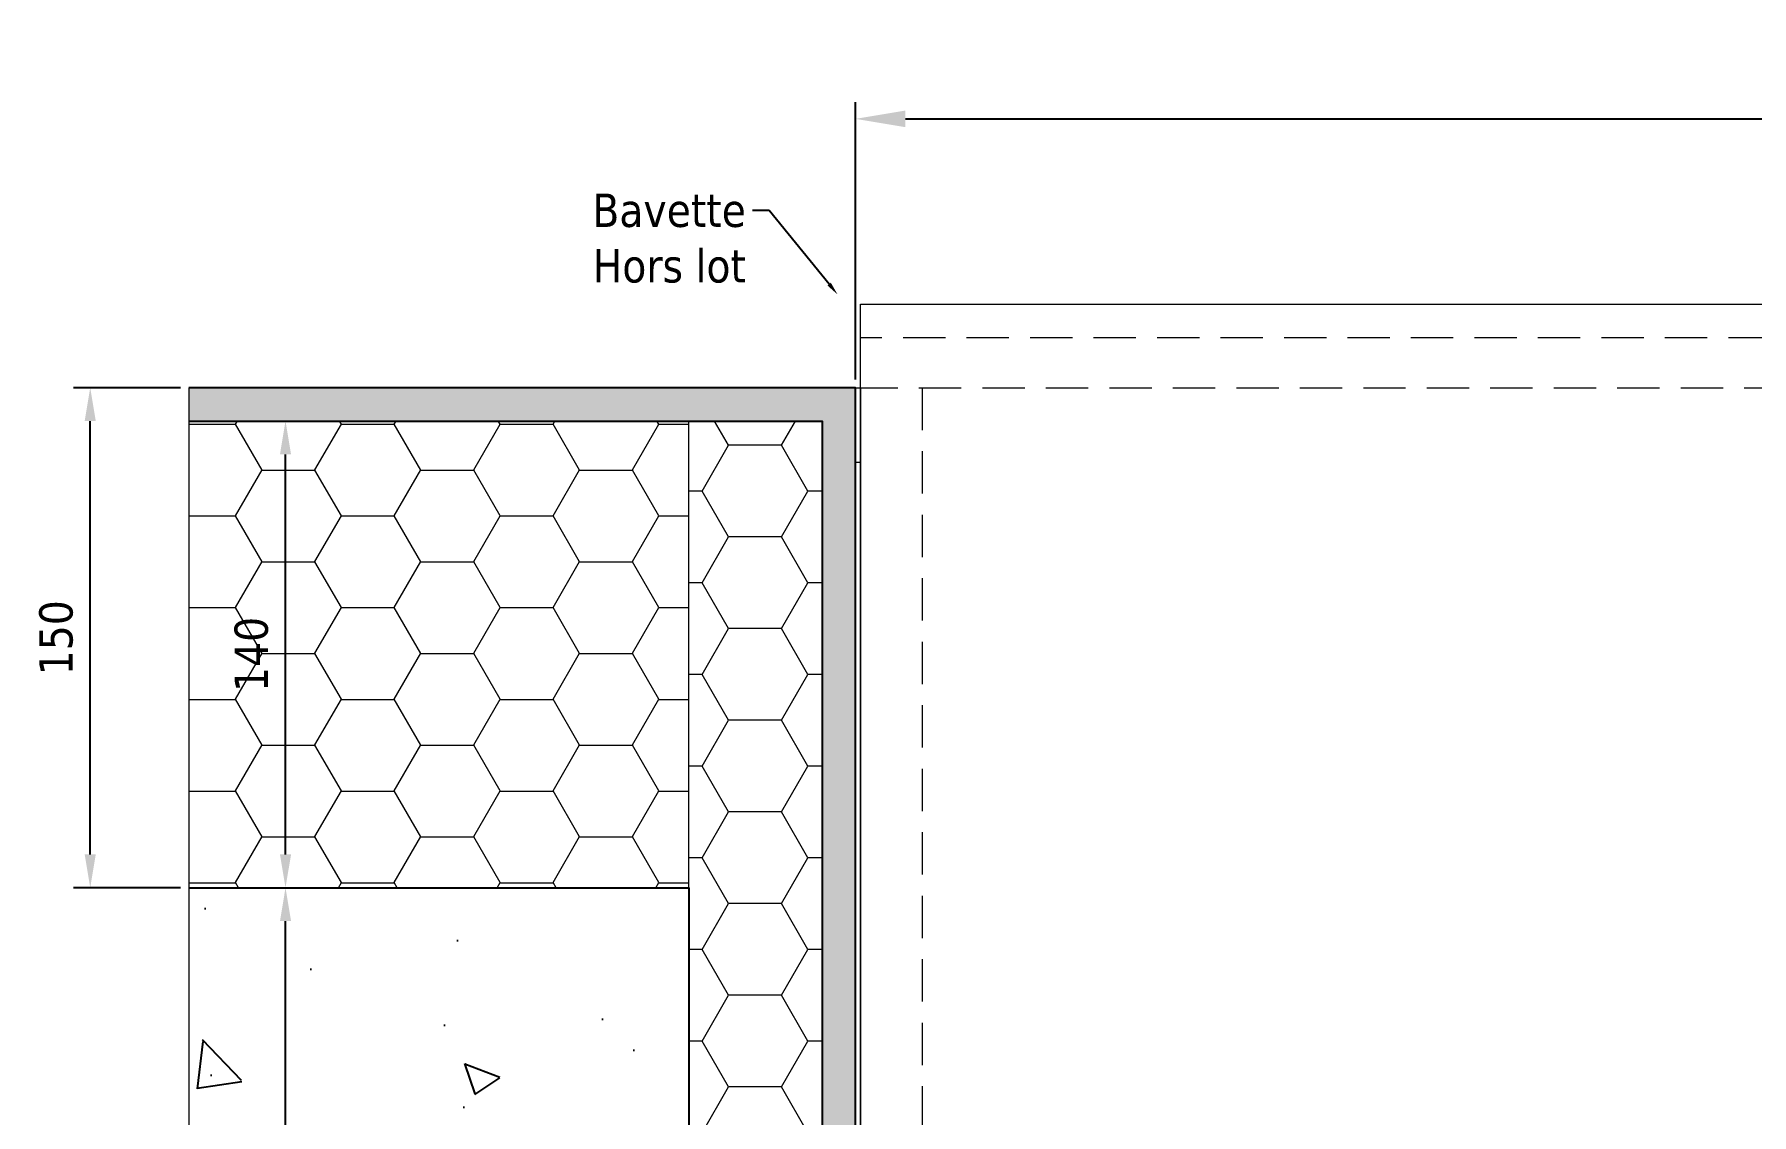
# Model space of a CAD drawing. Header units: millimetres. Extents: x -20000 to 230000, y -17405 to 24510.
# Drawn here: x 22954 to 23469, y -14740 to -14416 of the extents above; entities that cross this region are included whole.
import ezdxf
from ezdxf import colors
from ezdxf.entities.mleader import LeaderData, LeaderLine
from ezdxf.math import Vec2, Vec3

# ---------------------------------------------------------------- set-up
doc = ezdxf.new("R2010")
doc.units = ezdxf.units.MM
doc.header["$PDMODE"] = 35
doc.header["$PDSIZE"] = 0.5
doc.linetypes.add('CACHE', pattern=[9.525, 6.35, -3.175])
doc.layers.get('0').update_dxf_attribs({"lineweight": 13})
doc.layers.get('Defpoints').update_dxf_attribs({"true_color": 0xc2a584})
doc.layers.add('0 - Invisible', color=43, linetype='Continuous', lineweight=0, plot=False)
for name, color, linetype, lineweight in [('1 - Aluminium', 150, 'Continuous', 13), ('1 - BETON', 251, 'Continuous', 25), ('1 - Cotation', 32, 'Continuous', 13), ('1 - INTERROMPU', 253, 'CACHE', 13), ('1 - Isolant', 132, 'Continuous', 13), ('1 - Texte', 7, 'Continuous', 13)]:
    doc.layers.add(name, color=color, linetype=linetype, lineweight=lineweight)
doc.styles.add('Texte Poralu', font='tahomabd.ttf')
doc.dimstyles.new('100 - 1000', dxfattribs={"dimtxt": 15, "dimasz": 15, "dimexe": 5, "dimexo": 2.5, "dimgap": 8, "dimtad": 1, "dimdec": 1, "dimtxsty": 'Texte Poralu', "dimcen": 10, "dimazin": 0, "dimtfac": 1, "dimtdec": 1, "dimtmove": 0, "dimatfit": 3, "dimfxl": 1, "dimarcsym": 0})
doc.dimstyles.new('30 - 1000', dxfattribs={"dimtxt": 10, "dimasz": 10, "dimexe": 5, "dimexo": 2.5, "dimgap": 5, "dimtad": 1, "dimdec": 1, "dimtxsty": 'Texte Poralu', "dimcen": 5, "dimazin": 0, "dimtfac": 1, "dimtdec": 1, "dimtmove": 0, "dimatfit": 3, "dimfxl": 1, "dimarcsym": 0})

# ---------------------------------------------------------------- blocks, each defined once
blk = doc.blocks.new('*U527')
at = {"layer": '1 - Isolant'}
h = blk.add_hatch(dxfattribs=at)
h.set_pattern_fill('HONEY', color=256, scale=5, style=0)
h.set_pattern_definition([(0, (-100, 40), (23.8125, 13.7482), [15.875, -31.75]), (120, (-100, 40), (-23.8125, 13.7482), [15.875, -31.75]), (60, (-100, 40), (5e-08, 27.4963), [-31.75, 15.875])])
h.paths.add_polyline_path([(-150, 140), (-150, 0), (0, 0), (0, 140)])
at = {"layer": '0 - Invisible'}
blk.add_lwpolyline([(-150, 140), (-150, 0)], dxfattribs=at)
at = {"layer": '1 - Isolant'}
blk.add_lwpolyline([(-150, 0), (0, 0), (0, 140), (-150, 140)], dxfattribs=at)
blk = doc.blocks.new('*U790')
at = {"layer": '1 - Isolant'}
h = blk.add_hatch(dxfattribs=at)
h.set_pattern_fill('HONEY', color=256, scale=5, style=0)
h.set_pattern_definition([(0, (87, -310), (23.8125, 13.74815), [15.875, -31.75]), (120, (87, -310), (-23.8125, 13.74815), [15.875, -31.75]), (60, (87, -310), (5e-08, 27.4963), [-31.75, 15.875])])
h.paths.add_polyline_path([(-40, 0), (-40, -305), (-8, -305), (0, -305), (0, 0)])
at = {"layer": '0 - Invisible'}
blk.add_line((0, 0), (-40, 0), dxfattribs=at)
at = {"layer": '1 - Isolant'}
blk.add_lwpolyline([(-40, 0), (-40, -305), (-8, -305), (-8, -305), (0, -305), (0, 0)], dxfattribs=at)
blk = doc.blocks.new('*U708')
at = {"layer": '1 - Aluminium'}
blk.add_line((-300, 277.61), (-298.5, 277.61), dxfattribs=at)
at = {"layer": '1 - Aluminium', "linetype": 'CACHE', "ltscale": 2}
blk.add_lwpolyline([(-298.5, 325), (298.5, 325), (298.5, 315), (-298.5, 315)], close=True, dxfattribs=at)
at = {"layer": '1 - Aluminium', "linetype": 'ByBlock', "ltscale": 2}
for points in [[(-298.5, 60), (-298.5, 325), (298.5, 325), (298.5, 60)], [(-300, 60), (-300, 300), (-298.5, 300), (-298.5, 60)]]:
    blk.add_lwpolyline(points, dxfattribs=at)
at = {"layer": '1 - Aluminium', "linetype": 'CACHE', "ltscale": 2}
blk.add_lwpolyline([(-300, 300), (-280, 300), (-280, 60)], dxfattribs=at)
blk = doc.blocks.new('*D553')
at = {"layer": '1 - Cotation', "color": 0, "lineweight": -2, "transparency": 16777216}
for p, q in [((23200, -14519.57), (23200, -14436.44)), ((23800, -14519.57), (23800, -14436.44)), ((23215, -14441.44), (23785, -14441.44))]:
    blk.add_line(p, q, dxfattribs=at)
at = {"layer": '1 - Cotation', "color": 0, "transparency": 16777216}
for points in [[(23215, -14438.94), (23215, -14443.94), (23200, -14441.44)], [(23785, -14438.94), (23785, -14443.94), (23800, -14441.44)]]:
    blk.add_solid(points, dxfattribs=at)
at = {"layer": 'Defpoints', "color": 0, "transparency": 16777216}
for p in [(23800, -14441.44), (23200, -14522.07), (23800, -14522.07)]:
    blk.add_point(p, dxfattribs=at)
at = {"layer": '1 - Cotation', "color": 0, "transparency": 16777216, "insert": (23500, -14425.94), "char_height": 15, "attachment_point": 5, "style": 'Texte Poralu'}
blk.add_mtext('L', dxfattribs=at)
blk = doc.blocks.new('*U522')
at = {"layer": '1 - BETON'}
h = blk.add_hatch(dxfattribs=at)
h.set_pattern_fill('CONCRETE', color=256, scale=15, style=0, pattern_type=2)
h.set_pattern_definition([(50, (-50, -25), (107.59, -9.413), [11.25, -123.75]), (355, (-50, -25), (-20.813, 112.83), [9, -99]), (100.45, (-41.03, -25.78), (86.776, 103.416), [9.56, -105.17]), (46.184, (-50, 5), (160.086, -24.83), [16.875, -185.625]), (96.636, (-36.66, 2.93), (140.2, 146.12), [14.34, -157.76]), (351.184, (-50, 5), (140.2, 146.12), [13.5, -148.5]), (21, (-35, -2.5), (89.536, -60.393), [11.25, -123.75]), (326, (-35, -2.5), (36.497, 108.773), [9, -99]), (71.45, (-27.54, -7.53), (126.033, 48.38), [9.56, -105.17]), (37.5, (-50, -25), (1.824, 49.934), [0, -97.8, 0, -100.5, 0, -99.375]), (7.5, (-50, -25), (39.46, 59.162), [0, -57.3, 0, -95.55, 0, -37.875]), (327.5, (-83.45, -25), (80.0734, -3.383), [0, -37.5, 0, -117, 0, -155.25]), (317.5, (-98.45, -25), (87.478, 15.016), [0, -48.75, 0, -77.7, 0, -110.25])])
h.paths.add_polyline_path([(150, 180), (0, 180), (0, 15), (40, 15), (40, 0), (150, 0)])
at = {"layer": '0 - Invisible'}
blk.add_lwpolyline([(150, 180), (150, 0)], dxfattribs=at)
at = {"layer": '1 - BETON'}
blk.add_lwpolyline([(150, 180), (0, 180), (0, 15), (40, 15), (40, 0), (150, 0)], dxfattribs=at)
blk = doc.blocks.new('*D555')
at = {"layer": 'Defpoints', "color": 0, "lineweight": -2, "transparency": 16777216}
for p, q in [((23002.5, -14672.07), (23034, -14672.07)), ((23029, -14842.07), (23029, -14682.07)), ((23002.5, -14852.07), (23034, -14852.07))]:
    blk.add_line(p, q, dxfattribs=at)
at = {"layer": 'Defpoints', "color": 0, "transparency": 16777216}
for p in [(23000, -14672.07), (23029, -14672.07), (23000, -14852.07)]:
    blk.add_point(p, dxfattribs=at)
for points in [[(23027.34, -14682.07), (23030.67, -14682.07), (23029, -14672.07)], [(23027.34, -14842.07), (23030.67, -14842.07), (23029, -14852.07)]]:
    blk.add_solid(points, dxfattribs=at)
at = {"layer": 'Defpoints', "color": 0, "transparency": 16777216, "insert": (23018.78, -14762.07), "char_height": 10, "attachment_point": 5, "rotation": 90, "style": 'Texte Poralu'}
blk.add_mtext('180', dxfattribs=at)
blk = doc.blocks.new('*U791')
at = {"layer": '1 - BETON'}
h = blk.add_hatch(dxfattribs=at)
h.set_pattern_fill('AR-SAND', color=256, scale=0.1)
h.set_pattern_definition([(37.5, (10, -105), (-0.160003, 4.89413), [0, -3.8608, 0, -4.318, 0, -4.1275]), (7.5, (10, -105), (4.49523, 7.16825), [0, -2.0828, 0, -3.4798, 0, -1.3335]), (327.5, (6.876, -105), (7.909924, 0.01437), [0, -1.27, 0, -4.572, 0, -5.969]), (317.5, (6.876, -105), (7.63556, 2.2293), [0, -0.635, 0, -2.9972, 0, -3.429])])
h.paths.add_polyline_path([(-190, 10), (-190, 0), (0, 0), (0, -305), (10, -305), (10, 10)])
at = {"layer": '0 - Invisible'}
blk.add_lwpolyline([(-190, 10), (-190, 0)], dxfattribs=at)
at = {"layer": '1 - BETON'}
blk.add_lwpolyline([(-190, 0), (0, 0), (0, -305), (10, -305), (10, 10), (-190, 10)], dxfattribs=at)
blk = doc.blocks.new('*D547')
at = {"layer": 'Defpoints', "color": 0, "lineweight": -2, "transparency": 16777216}
for p, q in [((23002.5, -14532.07), (23034, -14532.07)), ((23029, -14662.07), (23029, -14542.07)), ((23002.5, -14672.07), (23034, -14672.07))]:
    blk.add_line(p, q, dxfattribs=at)
at = {"layer": 'Defpoints', "color": 0, "transparency": 16777216}
for p in [(23000, -14532.07), (23029, -14532.07), (23000, -14672.07)]:
    blk.add_point(p, dxfattribs=at)
for points in [[(23027.34, -14542.07), (23030.67, -14542.07), (23029, -14532.07)], [(23027.34, -14662.07), (23030.67, -14662.07), (23029, -14672.07)]]:
    blk.add_solid(points, dxfattribs=at)
at = {"layer": 'Defpoints', "color": 0, "transparency": 16777216, "insert": (23018.8, -14602.07), "char_height": 10, "attachment_point": 5, "rotation": 90, "style": 'Texte Poralu'}
blk.add_mtext('140', dxfattribs=at)
blk = doc.blocks.new('*D578')
at = {"layer": '1 - Cotation', "color": 0, "lineweight": -2, "transparency": 16777216}
for p, q in [((22997.5, -14522.07), (22965.41, -14522.07)), ((22970.41, -14662.07), (22970.41, -14532.07)), ((22997.5, -14672.07), (22965.41, -14672.07))]:
    blk.add_line(p, q, dxfattribs=at)
at = {"layer": '1 - Cotation', "color": 0, "transparency": 16777216}
for points in [[(22968.74, -14532.07), (22972.07, -14532.07), (22970.41, -14522.07)], [(22968.74, -14662.07), (22972.07, -14662.07), (22970.41, -14672.07)]]:
    blk.add_solid(points, dxfattribs=at)
at = {"layer": 'Defpoints', "color": 0, "transparency": 16777216}
for p in [(22970.41, -14522.07), (23000, -14522.07), (23000, -14672.07)]:
    blk.add_point(p, dxfattribs=at)
at = {"layer": '1 - Cotation', "color": 0, "transparency": 16777216, "insert": (22960.2, -14597.07), "char_height": 10, "attachment_point": 5, "rotation": 90, "style": 'Texte Poralu'}
blk.add_mtext('150', dxfattribs=at)

msp = doc.modelspace()

# ---------------------------------------------------------------- linework, layer by layer
at = {"layer": '1 - INTERROMPU', "ltscale": 2}
msp.add_line((23200, -14522.07), (23800, -14522.07), dxfattribs=at)

# ---------------------------------------------------------------- block references
msp.add_blockref('*U708', (23500, -14822.07))
for name, p, rotation in [('*U791', (23190, -14532.07), 359.999945520069), ('*U527', (23150, -14672.07), 4.014127135292396e-05)]:
    msp.add_blockref(name, p, dxfattribs=dict(rotation=rotation))
at = {"xscale": -1}
for name, p in [('*U790', (23150, -14532.07)), ('*U522', (23150, -14852.07))]:
    msp.add_blockref(name, p, dxfattribs=at)

# ---------------------------------------------------------------- dimensions: what is measured, and where the dimension line sits
at = {"layer": '1 - Cotation'}
dim = msp.add_linear_dim(base=(23800, -14441.44), p1=(23200, -14522.07), p2=(23800, -14522.07), text='L', dimstyle='100 - 1000', dxfattribs=at)
dim.commit()
dim.dimension.update_dxf_attribs({"geometry": '*D553', "text_midpoint": (23500, -14425.94)})
dim = msp.add_linear_dim(base=(22970.41, -14522.07), p1=(23000, -14672.07), p2=(23000, -14522.07), angle=90, dimstyle='30 - 1000', dxfattribs=at)
dim.commit()
dim.dimension.update_dxf_attribs({"geometry": '*D578', "text_midpoint": (22960.2, -14597.07)})
at = {"layer": 'Defpoints'}
for base, p1, p2, picture, middle in [((23029, -14532.07), (23000, -14672.07), (23000, -14532.07), '*D547', (23018.8, -14602.07)), ((23029, -14672.07), (23000, -14852.07), (23000, -14672.07), '*D555', (23018.78, -14762.07))]:
    dim = msp.add_linear_dim(base=base, p1=p1, p2=p2, angle=90, dimstyle='30 - 1000', dxfattribs=at)
    dim.commit()
    dim.dimension.update_dxf_attribs({"geometry": picture, "text_midpoint": middle})

# ---------------------------------------------------------------- leaders
at = {"layer": '1 - Texte'}
ml = msp.add_multileader_mtext('Standard', dxfattribs=at)
ml.set_content('Bavette\\PHors lot', color=256, style='Texte Poralu')
ml.set_leader_properties()
ml.build(insert=Vec2(0, 0))
ml.multileader.update_dxf_attribs({"dogleg_length": 5})
ctx = ml.context
ctx.base_point, ctx.char_height, ctx.plane_origin = Vec3(23111.81, -14468.96), 10, Vec3(23194.36, -14437.13)
ctx.text_align_type = 2
notes = []
notes.append((ctx, [(0, (1, 1, 0), (23174.14, -14468.96), (-1, 0), 5, [(0, [(23194.65, -14494.12)], 0, [])])]))
ctx.mtext.insert, ctx.mtext.alignment, ctx.mtext.flow_direction = Vec3(23167.14, -14463.85), 3, 5
for ctx, leaders in notes:
    for number, flags, end, landing, length, lines in leaders:
        leader = LeaderData()
        leader.index, (leader.has_last_leader_line, leader.has_dogleg_vector, leader.attachment_direction) = number, flags
        leader.last_leader_point, leader.dogleg_vector, leader.dogleg_length = Vec3(end), Vec3(landing), length
        for number, points, colour, breaks in lines:
            line = LeaderLine()
            line.index, line.vertices, line.color, line.breaks = number, Vec3.list(points), colors.encode_raw_color(colour), breaks
            leader.lines.append(line)
        ctx.leaders.append(leader)

doc.saveas('drawing.dxf')
